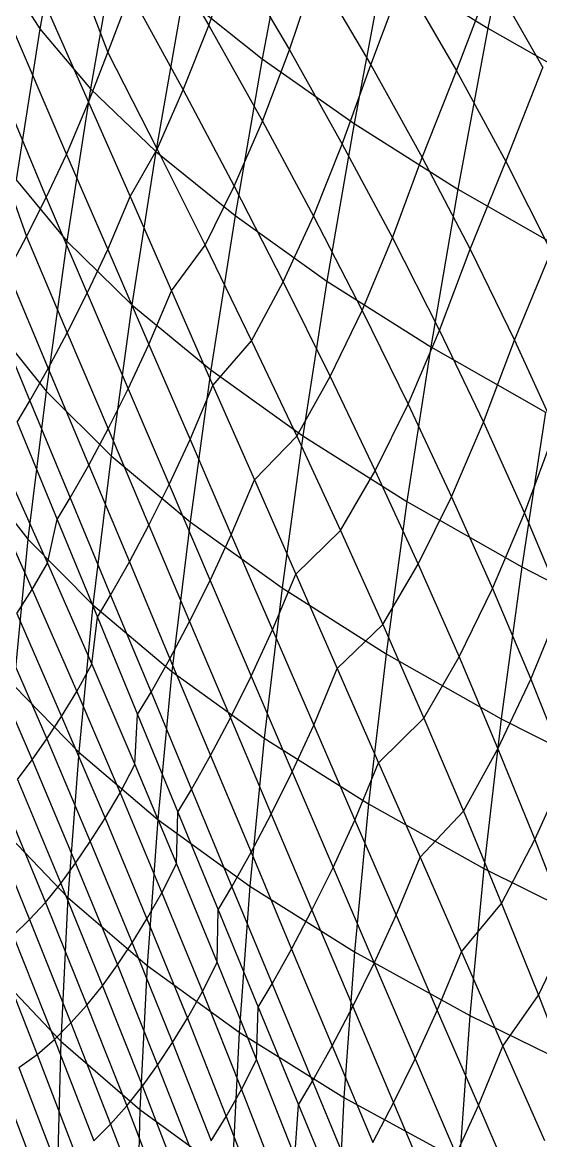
# Model space of a CAD drawing. Extents: x -429 to 429, y -1 to 209.
# Drawn here: x -417.71 to -412.47, y 108.43 to 119.74 of the extents above; entities that cross this region are included whole.
import ezdxf

# ---------------------------------------------------------------- set-up
doc = ezdxf.new("R2010")
doc.units = 0

msp = doc.modelspace()

# ---------------------------------------------------------------- linework, layer by layer
at = {"layer": 'default', "color": 5, "linetype": 'CONTINUOUS'}
for p, q in [((-412.673, 121.341, 196.239), (-413.003, 119.678, 196.182)), ((-417.26, 121.22, 202.254), (-417.53, 119.671, 202.229)), ((-414.981, 120.983, 198.322), (-415.284, 119.368, 198.28)), ((-416.744, 120.628, 200.847), (-417.017, 119.064, 200.82)), ((-414.051, 120.336, 197.193), (-414.355, 118.714, 197.15)), ((-414.051, 120.336, 197.193), (-413.003, 119.678, 196.182)), ((-417.892, 120.245, 203.701), (-417.53, 119.671, 202.229)), ((-416.084, 120.009, 199.517), (-416.357, 118.433, 199.49)), ((-416.084, 120.009, 199.517), (-415.284, 119.368, 198.28)), ((-417.53, 119.671, 202.229), (-417.77, 118.146, 202.217)), ((-417.53, 119.671, 202.229), (-417.017, 119.064, 200.82)), ((-413.003, 119.678, 196.182), (-413.306, 118.051, 196.137)), ((-413.003, 119.678, 196.182), (-411.847, 119.019, 195.301)), ((-415.284, 119.368, 198.28), (-415.558, 117.783, 198.252)), ((-415.284, 119.368, 198.28), (-414.355, 118.714, 197.15)), ((-417.017, 119.064, 200.82), (-417.258, 117.525, 200.808)), ((-417.017, 119.064, 200.82), (-416.357, 118.433, 199.49)), ((-414.355, 118.714, 197.15), (-414.629, 117.122, 197.12)), ((-414.355, 118.714, 197.15), (-413.306, 118.051, 196.137)), ((-416.357, 118.433, 199.49), (-416.6, 116.882, 199.476)), ((-416.357, 118.433, 199.49), (-415.558, 117.783, 198.252)), ((-417.77, 118.146, 202.217), (-417.258, 117.525, 200.808)), ((-413.306, 118.051, 196.137), (-413.579, 116.457, 196.106)), ((-413.306, 118.051, 196.137), (-412.148, 117.389, 195.254)), ((-415.558, 117.783, 198.252), (-415.801, 116.224, 198.238)), ((-415.558, 117.783, 198.252), (-414.629, 117.122, 197.12)), ((-417.258, 117.525, 200.808), (-417.468, 116.007, 200.81)), ((-417.258, 117.525, 200.808), (-416.6, 116.882, 199.476)), ((-414.629, 117.122, 197.12), (-414.872, 115.558, 197.105)), ((-414.629, 117.122, 197.12), (-413.579, 116.457, 196.106)), ((-416.6, 116.882, 199.476), (-416.81, 115.353, 199.479)), ((-416.6, 116.882, 199.476), (-415.801, 116.224, 198.238)), ((-417.978, 116.643, 202.22), (-417.468, 116.007, 200.81)), ((-413.579, 116.457, 196.106), (-413.821, 114.891, 196.09)), ((-413.579, 116.457, 196.106), (-412.42, 115.795, 195.221)), ((-415.801, 116.224, 198.238), (-416.012, 114.687, 198.239)), ((-415.801, 116.224, 198.238), (-414.872, 115.558, 197.105)), ((-417.468, 116.007, 200.81), (-417.651, 114.511, 200.825)), ((-417.468, 116.007, 200.81), (-416.81, 115.353, 199.479)), ((-412.42, 115.795, 195.221), (-412.661, 114.231, 195.203)), ((-417.761, 115.695, 242.014), (-417.355, 114.709, 240.958)), ((-414.872, 115.558, 197.105), (-415.082, 114.018, 197.105)), ((-414.872, 115.558, 197.105), (-413.821, 114.891, 196.09)), ((-416.81, 115.353, 199.479), (-416.994, 113.846, 199.493)), ((-416.81, 115.353, 199.479), (-416.012, 114.687, 198.239)), ((-417.913, 115.299, 241.994), (-417.454, 114.268, 240.961)), ((-418.161, 115.162, 202.236), (-417.651, 114.511, 200.825)), ((-418.072, 115.045, 241.959), (-417.608, 114.002, 240.927)), ((-413.821, 114.891, 196.09), (-414.031, 113.351, 196.089)), ((-413.821, 114.891, 196.09), (-412.661, 114.231, 195.203)), ((-417.454, 114.268, 240.961), (-417.355, 114.709, 240.958)), ((-417.355, 114.709, 240.958), (-416.948, 113.723, 239.903)), ((-416.012, 114.687, 198.239), (-416.196, 113.173, 198.253)), ((-416.012, 114.687, 198.239), (-415.082, 114.018, 197.105)), ((-417.651, 114.511, 200.825), (-417.794, 113.033, 200.86)), ((-417.651, 114.511, 200.825), (-416.994, 113.846, 199.493)), ((-417.608, 114.002, 240.927), (-417.454, 114.268, 240.961)), ((-417.454, 114.268, 240.961), (-417.006, 113.246, 239.922)), ((-412.661, 114.231, 195.203), (-412.869, 112.694, 195.202)), ((-412.661, 114.231, 195.203), (-411.402, 113.584, 194.455)), ((-417.763, 113.761, 240.892), (-417.608, 114.002, 240.927)), ((-417.608, 114.002, 240.927), (-417.157, 112.97, 239.889)), ((-415.082, 114.018, 197.105), (-415.264, 112.5, 197.119)), ((-415.082, 114.018, 197.105), (-414.031, 113.351, 196.089)), ((-417.763, 113.761, 240.892), (-417.31, 112.719, 239.854)), ((-416.994, 113.846, 199.493), (-417.137, 112.357, 199.527)), ((-416.994, 113.846, 199.493), (-416.196, 113.173, 198.253)), ((-417.006, 113.246, 239.922), (-416.948, 113.723, 239.903)), ((-416.948, 113.723, 239.903), (-416.542, 112.737, 238.847)), ((-417.915, 113.541, 240.855), (-417.46, 112.491, 239.818)), ((-418.064, 113.338, 240.819), (-417.608, 112.279, 239.782)), ((-414.031, 113.351, 196.089), (-414.21, 111.834, 196.103)), ((-414.031, 113.351, 196.089), (-412.869, 112.694, 195.202)), ((-417.157, 112.97, 239.889), (-417.006, 113.246, 239.922)), ((-417.006, 113.246, 239.922), (-416.571, 112.233, 238.877)), ((-416.196, 113.173, 198.253), (-416.339, 111.678, 198.287)), ((-416.196, 113.173, 198.253), (-415.264, 112.5, 197.119)), ((-417.794, 113.033, 200.86), (-417.137, 112.357, 199.527)), ((-417.31, 112.719, 239.854), (-417.157, 112.97, 239.889)), ((-417.157, 112.97, 239.889), (-416.72, 111.948, 238.845)), ((-417.46, 112.491, 239.818), (-417.31, 112.719, 239.854)), ((-417.31, 112.719, 239.854), (-416.871, 111.689, 238.81)), ((-416.571, 112.233, 238.877), (-416.542, 112.737, 238.847)), ((-416.542, 112.737, 238.847), (-416.136, 111.751, 237.791)), ((-412.869, 112.694, 195.202), (-413.045, 111.182, 195.215)), ((-412.869, 112.694, 195.202), (-411.608, 112.054, 194.452)), ((-417.608, 112.279, 239.782), (-417.46, 112.491, 239.818)), ((-417.46, 112.491, 239.818), (-417.021, 111.454, 238.773)), ((-415.264, 112.5, 197.119), (-415.407, 111.003, 197.153)), ((-415.264, 112.5, 197.119), (-414.21, 111.834, 196.103)), ((-417.137, 112.357, 199.527), (-417.246, 110.887, 199.579)), ((-417.137, 112.357, 199.527), (-416.339, 111.678, 198.287)), ((-417.758, 112.081, 239.744), (-417.608, 112.279, 239.782)), ((-417.608, 112.279, 239.782), (-417.169, 111.235, 238.737)), ((-416.72, 111.948, 238.845), (-416.571, 112.233, 238.877)), ((-416.571, 112.233, 238.877), (-416.148, 111.228, 237.827)), ((-417.758, 112.081, 239.744), (-417.32, 111.029, 238.698)), ((-417.912, 111.898, 239.703), (-417.475, 110.839, 238.656)), ((-416.871, 111.689, 238.81), (-416.72, 111.948, 238.845)), ((-416.72, 111.948, 238.845), (-416.297, 110.936, 237.794)), ((-418.068, 111.731, 239.66), (-417.634, 110.664, 238.612)), ((-416.148, 111.228, 237.827), (-416.136, 111.751, 237.791)), ((-416.136, 111.751, 237.791), (-415.729, 110.765, 236.735)), ((-414.21, 111.834, 196.103), (-414.352, 110.34, 196.136)), ((-414.21, 111.834, 196.103), (-413.045, 111.182, 195.215)), ((-417.021, 111.454, 238.773), (-416.871, 111.689, 238.81)), ((-416.871, 111.689, 238.81), (-416.448, 110.672, 237.758)), ((-416.339, 111.678, 198.287), (-416.447, 110.202, 198.339)), ((-416.339, 111.678, 198.287), (-415.407, 111.003, 197.153)), ((-417.902, 111.573, 200.911), (-417.246, 110.887, 199.579)), ((-417.169, 111.235, 238.737), (-417.021, 111.454, 238.773)), ((-417.021, 111.454, 238.773), (-416.598, 110.431, 237.721)), ((-417.32, 111.029, 238.698), (-417.169, 111.235, 238.737)), ((-417.169, 111.235, 238.737), (-416.747, 110.206, 237.683)), ((-416.297, 110.936, 237.794), (-416.148, 111.228, 237.827)), ((-416.148, 111.228, 237.827), (-415.738, 110.232, 236.771)), ((-413.045, 111.182, 195.215), (-413.185, 109.694, 195.248)), ((-413.045, 111.182, 195.215), (-411.78, 110.551, 194.466)), ((-417.475, 110.839, 238.656), (-417.32, 111.029, 238.698)), ((-417.32, 111.029, 238.698), (-416.898, 109.995, 237.643)), ((-416.448, 110.672, 237.758), (-416.297, 110.936, 237.794)), ((-416.297, 110.936, 237.794), (-415.887, 109.936, 236.737)), ((-415.407, 111.003, 197.153), (-415.515, 109.526, 197.205)), ((-415.407, 111.003, 197.153), (-414.352, 110.34, 196.136)), ((-417.634, 110.664, 238.612), (-417.475, 110.839, 238.656)), ((-417.475, 110.839, 238.656), (-417.055, 109.8, 237.6)), ((-417.246, 110.887, 199.579), (-417.319, 109.434, 199.649)), ((-417.246, 110.887, 199.579), (-416.447, 110.202, 198.339)), ((-415.738, 110.232, 236.771), (-415.729, 110.765, 236.735)), ((-415.729, 110.765, 236.735), (-415.323, 109.779, 235.679)), ((-417.799, 110.504, 238.564), (-417.634, 110.664, 238.612)), ((-417.634, 110.664, 238.612), (-417.216, 109.62, 237.555)), ((-416.598, 110.431, 237.721), (-416.448, 110.672, 237.758)), ((-416.448, 110.672, 237.758), (-416.04, 109.667, 236.7)), ((-417.799, 110.504, 238.564), (-417.383, 109.453, 237.506)), ((-416.747, 110.206, 237.683), (-416.598, 110.431, 237.721)), ((-416.598, 110.431, 237.721), (-416.191, 109.422, 236.662)), ((-417.971, 110.358, 238.513), (-417.559, 109.302, 237.452)), ((-414.352, 110.34, 196.136), (-414.46, 108.866, 196.187)), ((-414.352, 110.34, 196.136), (-413.185, 109.694, 195.248)), ((-416.898, 109.995, 237.643), (-416.747, 110.206, 237.683)), ((-416.747, 110.206, 237.683), (-416.341, 109.194, 236.622)), ((-416.447, 110.202, 198.339), (-416.52, 108.745, 198.409)), ((-416.447, 110.202, 198.339), (-415.515, 109.526, 197.205)), ((-415.887, 109.936, 236.737), (-415.738, 110.232, 236.771)), ((-415.738, 110.232, 236.771), (-415.34, 109.245, 235.71)), ((-417.975, 110.13, 200.98), (-417.319, 109.434, 199.649)), ((-417.055, 109.8, 237.6), (-416.898, 109.995, 237.643)), ((-416.898, 109.995, 237.643), (-416.494, 108.98, 236.581)), ((-416.04, 109.667, 236.7), (-415.887, 109.936, 236.737)), ((-415.887, 109.936, 236.737), (-415.492, 108.946, 235.674)), ((-417.216, 109.62, 237.555), (-417.055, 109.8, 237.6)), ((-417.055, 109.8, 237.6), (-416.652, 108.78, 236.537)), ((-415.34, 109.245, 235.71), (-415.323, 109.779, 235.679)), ((-415.323, 109.779, 235.679), (-414.916, 108.793, 234.623)), ((-413.185, 109.694, 195.248), (-413.291, 108.228, 195.298)), ((-413.185, 109.694, 195.248), (-411.918, 109.074, 194.497)), ((-417.383, 109.453, 237.506), (-417.216, 109.62, 237.555)), ((-417.216, 109.62, 237.555), (-416.815, 108.597, 236.489)), ((-416.191, 109.422, 236.662), (-416.04, 109.667, 236.7)), ((-416.04, 109.667, 236.7), (-415.647, 108.675, 235.635)), ((-415.515, 109.526, 197.205), (-415.588, 108.068, 197.275)), ((-415.515, 109.526, 197.205), (-414.46, 108.866, 196.187)), ((-417.559, 109.302, 237.452), (-417.383, 109.453, 237.506)), ((-417.383, 109.453, 237.506), (-416.984, 108.427, 236.439)), ((-417.319, 109.434, 199.649), (-417.355, 108, 199.736)), ((-417.319, 109.434, 199.649), (-416.52, 108.745, 198.409)), ((-416.341, 109.194, 236.622), (-416.191, 109.422, 236.662)), ((-416.191, 109.422, 236.662), (-415.8, 108.428, 235.595)), ((-417.743, 109.17, 237.394), (-417.559, 109.302, 237.452)), ((-417.559, 109.302, 237.452), (-417.162, 108.273, 236.384)), ((-415.492, 108.946, 235.674), (-415.34, 109.245, 235.71)), ((-415.34, 109.245, 235.71), (-414.954, 108.267, 234.644)), ((-417.743, 109.17, 237.394), (-417.348, 108.138, 236.324)), ((-416.494, 108.98, 236.581), (-416.341, 109.194, 236.622)), ((-416.341, 109.194, 236.622), (-415.952, 108.198, 235.554)), ((-417.931, 109.055, 237.334), (-417.539, 108.021, 236.261)), ((-416.652, 108.78, 236.537), (-416.494, 108.98, 236.581)), ((-416.494, 108.98, 236.581), (-416.107, 107.982, 235.511)), ((-415.647, 108.675, 235.635), (-415.492, 108.946, 235.674)), ((-415.492, 108.946, 235.674), (-415.11, 107.968, 234.605)), ((-414.954, 108.267, 234.644), (-414.916, 108.793, 234.623)), ((-414.916, 108.793, 234.623), (-414.51, 107.807, 233.567)), ((-414.46, 108.866, 196.187), (-414.531, 107.412, 196.257)), ((-414.46, 108.866, 196.187), (-413.291, 108.228, 195.298)), ((-416.815, 108.597, 236.489), (-416.652, 108.78, 236.537)), ((-416.652, 108.78, 236.537), (-416.267, 107.782, 235.465)), ((-416.52, 108.745, 198.409), (-416.557, 107.305, 198.497)), ((-416.52, 108.745, 198.409), (-415.588, 108.068, 197.275)), ((-415.8, 108.428, 235.595), (-415.647, 108.675, 235.635)), ((-415.647, 108.675, 235.635), (-415.269, 107.696, 234.564)), ((-416.984, 108.427, 236.439), (-416.815, 108.597, 236.489)), ((-416.815, 108.597, 236.489), (-416.431, 107.597, 235.416))]:
    msp.add_line(p, q, dxfattribs=at)
at = {"layer": 'default', "color": 3, "linetype": 'CONTINUOUS'}
for p, q in [((-417.381, 120.85, 244.617), (-416.842, 119.433, 243.317)), ((-416.39, 120.683, 243.379), (-415.824, 119.707, 242.397)), ((-417.681, 120.388, 244.551), (-417.038, 118.931, 243.288)), ((-415.824, 119.707, 242.397), (-415.574, 120.419, 242.433)), ((-415.574, 120.419, 242.433), (-415.009, 119.459, 241.449)), ((-415.009, 119.459, 241.449), (-414.741, 120.251, 241.489)), ((-414.741, 120.251, 241.489), (-414.187, 119.308, 240.498)), ((-414.187, 119.308, 240.498), (-413.861, 120.176, 240.558)), ((-413.861, 120.176, 240.558), (-413.319, 119.248, 239.559)), ((-413.319, 119.248, 239.559), (-412.963, 120.19, 239.626)), ((-412.963, 120.19, 239.626), (-412.448, 119.28, 238.611)), ((-416.842, 119.433, 243.317), (-416.617, 120.033, 243.35)), ((-416.842, 119.433, 243.317), (-416.617, 120.033, 243.35)), ((-416.617, 120.033, 243.35), (-416.082, 119.054, 242.353)), ((-416.082, 119.054, 242.353), (-415.824, 119.707, 242.397)), ((-415.824, 119.707, 242.397), (-415.282, 118.738, 241.403)), ((-417.038, 118.931, 243.288), (-416.842, 119.433, 243.317)), ((-417.038, 118.931, 243.288), (-416.842, 119.433, 243.317)), ((-416.842, 119.433, 243.317), (-416.344, 118.456, 242.304)), ((-415.282, 118.738, 241.403), (-415.009, 119.459, 241.449)), ((-415.009, 119.459, 241.449), (-414.474, 118.506, 240.451)), ((-414.474, 118.506, 240.451), (-414.187, 119.308, 240.498)), ((-414.187, 119.308, 240.498), (-413.668, 118.372, 239.491)), ((-413.668, 118.372, 239.491), (-413.319, 119.248, 239.559)), ((-413.319, 119.248, 239.559), (-412.82, 118.329, 238.54)), ((-412.82, 118.329, 238.54), (-412.448, 119.28, 238.611)), ((-416.344, 118.456, 242.304), (-416.082, 119.054, 242.353)), ((-416.082, 119.054, 242.353), (-415.566, 118.08, 241.348)), ((-417.038, 118.931, 243.288), (-416.619, 117.976, 242.241)), ((-415.566, 118.08, 241.348), (-415.282, 118.738, 241.403)), ((-415.282, 118.738, 241.403), (-414.765, 117.777, 240.397)), ((-416.619, 117.976, 242.241), (-416.344, 118.456, 242.304)), ((-416.344, 118.456, 242.304), (-415.86, 117.483, 241.284)), ((-414.765, 117.777, 240.397), (-414.474, 118.506, 240.451)), ((-414.474, 118.506, 240.451), (-413.968, 117.56, 239.439)), ((-413.968, 117.56, 239.439), (-413.668, 118.372, 239.491)), ((-413.668, 118.372, 239.491), (-413.183, 117.444, 238.468)), ((-413.183, 117.444, 238.468), (-412.82, 118.329, 238.54)), ((-412.82, 118.329, 238.54), (-412.363, 117.419, 237.503)), ((-415.86, 117.483, 241.284), (-415.566, 118.08, 241.348)), ((-415.566, 118.08, 241.348), (-415.071, 117.114, 240.332)), ((-416.619, 117.976, 242.241), (-416.201, 117.022, 241.193)), ((-415.071, 117.114, 240.332), (-414.765, 117.777, 240.397)), ((-414.765, 117.777, 240.397), (-414.274, 116.823, 239.379)), ((-414.274, 116.823, 239.379), (-413.968, 117.56, 239.439)), ((-413.968, 117.56, 239.439), (-413.493, 116.623, 238.413)), ((-416.201, 117.022, 241.193), (-415.86, 117.483, 241.284)), ((-415.86, 117.483, 241.284), (-415.39, 116.516, 240.258)), ((-413.493, 116.623, 238.413), (-413.183, 117.444, 238.468)), ((-413.183, 117.444, 238.468), (-412.733, 116.525, 237.431)), ((-412.733, 116.525, 237.431), (-412.363, 117.419, 237.503)), ((-415.39, 116.516, 240.258), (-415.071, 117.114, 240.332)), ((-415.071, 117.114, 240.332), (-414.596, 116.155, 239.308)), ((-416.201, 117.022, 241.193), (-415.782, 116.067, 240.146)), ((-414.596, 116.155, 239.308), (-414.274, 116.823, 239.379)), ((-414.274, 116.823, 239.379), (-413.809, 115.878, 238.35)), ((-413.809, 115.878, 238.35), (-413.493, 116.623, 238.413)), ((-413.493, 116.623, 238.413), (-413.048, 115.695, 237.374)), ((-415.782, 116.067, 240.146), (-415.39, 116.516, 240.258)), ((-415.39, 116.516, 240.258), (-414.934, 115.554, 239.226)), ((-413.048, 115.695, 237.374), (-412.733, 116.525, 237.431)), ((-412.733, 116.525, 237.431), (-412.319, 115.617, 236.379)), ((-414.934, 115.554, 239.226), (-414.596, 116.155, 239.308)), ((-414.596, 116.155, 239.308), (-414.142, 115.203, 238.275)), ((-415.782, 116.067, 240.146), (-415.363, 115.113, 239.099)), ((-414.142, 115.203, 238.275), (-413.809, 115.878, 238.35)), ((-413.809, 115.878, 238.35), (-413.369, 114.941, 237.31)), ((-413.369, 114.941, 237.31), (-413.048, 115.695, 237.374)), ((-413.048, 115.695, 237.374), (-412.634, 114.776, 236.324)), ((-412.634, 114.776, 236.324), (-412.319, 115.617, 236.379)), ((-415.363, 115.113, 239.099), (-414.934, 115.554, 239.226)), ((-414.934, 115.554, 239.226), (-414.492, 114.598, 238.189)), ((-414.492, 114.598, 238.189), (-414.142, 115.203, 238.275)), ((-414.142, 115.203, 238.275), (-413.707, 114.258, 237.233)), ((-415.363, 115.113, 239.099), (-414.945, 114.158, 238.052)), ((-413.707, 114.258, 237.233), (-413.369, 114.941, 237.31)), ((-413.369, 114.941, 237.31), (-412.955, 114.013, 236.26)), ((-412.955, 114.013, 236.26), (-412.634, 114.776, 236.324)), ((-412.634, 114.776, 236.324), (-412.251, 113.868, 235.261)), ((-414.945, 114.158, 238.052), (-414.492, 114.598, 238.189)), ((-414.492, 114.598, 238.189), (-414.064, 113.647, 237.145)), ((-414.064, 113.647, 237.145), (-413.707, 114.258, 237.233)), ((-413.707, 114.258, 237.233), (-413.294, 113.322, 236.184)), ((-414.945, 114.158, 238.052), (-414.526, 113.204, 237.005)), ((-413.294, 113.322, 236.184), (-412.955, 114.013, 236.26)), ((-412.955, 114.013, 236.26), (-412.568, 113.095, 235.199)), ((-412.568, 113.095, 235.199), (-412.251, 113.868, 235.261)), ((-414.526, 113.204, 237.005), (-414.064, 113.647, 237.145)), ((-414.064, 113.647, 237.145), (-413.65, 112.702, 236.096)), ((-413.65, 112.702, 236.096), (-413.294, 113.322, 236.184)), ((-413.294, 113.322, 236.184), (-412.901, 112.393, 235.126)), ((-414.526, 113.204, 237.005), (-414.107, 112.249, 235.958)), ((-412.901, 112.393, 235.126), (-412.568, 113.095, 235.199)), ((-412.568, 113.095, 235.199), (-412.207, 112.186, 234.129)), ((-414.107, 112.249, 235.958), (-413.65, 112.702, 236.096)), ((-413.65, 112.702, 236.096), (-413.25, 111.762, 235.041)), ((-413.25, 111.762, 235.041), (-412.901, 112.393, 235.126)), ((-412.901, 112.393, 235.126), (-412.529, 111.473, 234.06)), ((-414.107, 112.249, 235.958), (-413.688, 111.295, 234.911)), ((-412.529, 111.473, 234.06), (-412.207, 112.186, 234.129)), ((-413.688, 111.295, 234.911), (-413.25, 111.762, 235.041)), ((-413.25, 111.762, 235.041), (-412.864, 110.828, 233.981)), ((-412.864, 110.828, 233.981), (-412.529, 111.473, 234.06)), ((-412.529, 111.473, 234.06), (-412.177, 110.561, 232.987)), ((-413.688, 111.295, 234.911), (-413.27, 110.34, 233.863)), ((-413.27, 110.34, 233.863), (-412.864, 110.828, 233.981)), ((-412.864, 110.828, 233.981), (-412.492, 109.9, 232.915)), ((-412.492, 109.9, 232.915), (-412.177, 110.561, 232.987)), ((-413.27, 110.34, 233.863), (-412.851, 109.386, 232.816)), ((-412.851, 109.386, 232.816), (-412.492, 109.9, 232.915)), ((-412.492, 109.9, 232.915), (-412.135, 108.979, 231.844)), ((-412.851, 109.386, 232.816), (-412.432, 108.431, 231.769))]:
    msp.add_line(p, q, dxfattribs=at)
at = {"layer": 'default', "color": 1, "linetype": 'CONTINUOUS'}
for p, q in [((-417.681, 120.388, 244.551), (-417.038, 118.931, 243.288)), ((-417.889, 119.869, 244.519), (-417.261, 118.403, 243.251)), ((-418.08, 119.441, 244.486), (-417.466, 117.967, 243.214)), ((-417.038, 118.931, 243.288), (-416.842, 119.433, 243.317)), ((-417.038, 118.931, 243.288), (-416.842, 119.433, 243.317)), ((-418.181, 119.022, 244.482), (-417.664, 117.573, 243.175)), ((-417.261, 118.403, 243.251), (-417.038, 118.931, 243.288)), ((-417.261, 118.403, 243.251), (-417.038, 118.931, 243.288)), ((-417.038, 118.931, 243.288), (-416.619, 117.976, 242.241)), ((-417.466, 117.967, 243.214), (-417.261, 118.403, 243.251)), ((-417.466, 117.967, 243.214), (-417.261, 118.403, 243.251)), ((-417.261, 118.403, 243.251), (-416.845, 117.441, 242.202)), ((-416.619, 117.976, 242.241), (-416.344, 118.456, 242.304)), ((-417.664, 117.573, 243.175), (-417.466, 117.967, 243.214)), ((-417.664, 117.573, 243.175), (-417.466, 117.967, 243.214)), ((-417.466, 117.967, 243.214), (-417.052, 116.999, 242.163)), ((-416.845, 117.441, 242.202), (-416.619, 117.976, 242.241)), ((-416.619, 117.976, 242.241), (-416.201, 117.022, 241.193)), ((-417.855, 117.216, 243.137), (-417.664, 117.573, 243.175)), ((-417.855, 117.216, 243.137), (-417.664, 117.573, 243.175)), ((-417.664, 117.573, 243.175), (-417.253, 116.599, 242.123)), ((-417.052, 116.999, 242.163), (-416.845, 117.441, 242.202)), ((-416.845, 117.441, 242.202), (-416.428, 116.479, 241.154)), ((-416.201, 117.022, 241.193), (-415.86, 117.483, 241.284)), ((-417.855, 117.216, 243.137), (-417.445, 116.238, 242.083)), ((-417.253, 116.599, 242.123), (-417.052, 116.999, 242.163)), ((-417.052, 116.999, 242.163), (-416.638, 116.031, 241.113)), ((-416.428, 116.479, 241.154), (-416.201, 117.022, 241.193)), ((-416.201, 117.022, 241.193), (-415.782, 116.067, 240.146)), ((-418.038, 116.894, 243.098), (-417.631, 115.911, 242.043)), ((-417.445, 116.238, 242.083), (-417.253, 116.599, 242.123)), ((-417.253, 116.599, 242.123), (-416.841, 115.626, 241.072)), ((-416.638, 116.031, 241.113), (-416.428, 116.479, 241.154)), ((-416.428, 116.479, 241.154), (-416.012, 115.518, 240.105)), ((-415.782, 116.067, 240.146), (-415.39, 116.516, 240.258)), ((-417.631, 115.911, 242.043), (-417.445, 116.238, 242.083)), ((-417.445, 116.238, 242.083), (-417.036, 115.26, 241.03)), ((-416.841, 115.626, 241.072), (-416.638, 116.031, 241.113)), ((-416.638, 116.031, 241.113), (-416.223, 115.063, 240.063)), ((-416.012, 115.518, 240.105), (-415.782, 116.067, 240.146)), ((-415.782, 116.067, 240.146), (-415.363, 115.113, 239.099)), ((-417.761, 115.695, 242.014), (-417.631, 115.911, 242.043)), ((-417.631, 115.911, 242.043), (-417.223, 114.928, 240.989)), ((-417.761, 115.695, 242.014), (-417.355, 114.709, 240.958)), ((-417.036, 115.26, 241.03), (-416.841, 115.626, 241.072)), ((-416.841, 115.626, 241.072), (-416.429, 114.652, 240.02)), ((-416.223, 115.063, 240.063), (-416.012, 115.518, 240.105)), ((-416.012, 115.518, 240.105), (-415.596, 114.556, 239.056)), ((-415.363, 115.113, 239.099), (-414.934, 115.554, 239.226)), ((-417.223, 114.928, 240.989), (-417.036, 115.26, 241.03)), ((-417.036, 115.26, 241.03), (-416.626, 114.281, 239.977)), ((-416.429, 114.652, 240.02), (-416.223, 115.063, 240.063)), ((-416.223, 115.063, 240.063), (-415.809, 114.095, 239.012)), ((-415.596, 114.556, 239.056), (-415.363, 115.113, 239.099)), ((-415.363, 115.113, 239.099), (-414.945, 114.158, 238.052)), ((-417.355, 114.709, 240.958), (-417.223, 114.928, 240.989)), ((-417.223, 114.928, 240.989), (-416.815, 113.945, 239.934)), ((-417.355, 114.709, 240.958), (-416.948, 113.723, 239.903)), ((-416.626, 114.281, 239.977), (-416.429, 114.652, 240.02)), ((-416.429, 114.652, 240.02), (-416.017, 113.679, 238.968)), ((-415.809, 114.095, 239.012), (-415.596, 114.556, 239.056)), ((-415.596, 114.556, 239.056), (-415.179, 113.594, 238.007)), ((-414.945, 114.158, 238.052), (-414.492, 114.598, 238.189)), ((-416.815, 113.945, 239.934), (-416.626, 114.281, 239.977)), ((-416.626, 114.281, 239.977), (-416.216, 113.303, 238.923)), ((-415.179, 113.594, 238.007), (-414.945, 114.158, 238.052)), ((-414.945, 114.158, 238.052), (-414.526, 113.204, 237.005)), ((-416.017, 113.679, 238.968), (-415.809, 114.095, 239.012)), ((-415.809, 114.095, 239.012), (-415.395, 113.127, 237.962)), ((-416.948, 113.723, 239.903), (-416.815, 113.945, 239.934)), ((-416.815, 113.945, 239.934), (-416.407, 112.963, 238.879)), ((-416.948, 113.723, 239.903), (-416.542, 112.737, 238.847)), ((-416.216, 113.303, 238.923), (-416.017, 113.679, 238.968)), ((-416.017, 113.679, 238.968), (-415.605, 112.705, 237.916)), ((-414.526, 113.204, 237.005), (-414.064, 113.647, 237.145)), ((-415.395, 113.127, 237.962), (-415.179, 113.594, 238.007)), ((-415.179, 113.594, 238.007), (-414.763, 112.632, 236.958)), ((-416.407, 112.963, 238.879), (-416.216, 113.303, 238.923)), ((-416.216, 113.303, 238.923), (-415.806, 112.324, 237.87)), ((-414.763, 112.632, 236.958), (-414.526, 113.204, 237.005)), ((-414.526, 113.204, 237.005), (-414.107, 112.249, 235.958)), ((-415.605, 112.705, 237.916), (-415.395, 113.127, 237.962)), ((-415.395, 113.127, 237.962), (-414.981, 112.16, 236.912)), ((-416.542, 112.737, 238.847), (-416.407, 112.963, 238.879)), ((-416.407, 112.963, 238.879), (-415.999, 111.98, 237.824)), ((-416.542, 112.737, 238.847), (-416.136, 111.751, 237.791)), ((-415.806, 112.324, 237.87), (-415.605, 112.705, 237.916)), ((-415.605, 112.705, 237.916), (-415.193, 111.732, 236.864)), ((-414.981, 112.16, 236.912), (-414.763, 112.632, 236.958)), ((-414.763, 112.632, 236.958), (-414.347, 111.67, 235.91)), ((-414.107, 112.249, 235.958), (-413.65, 112.702, 236.096)), ((-415.999, 111.98, 237.824), (-415.806, 112.324, 237.87)), ((-415.806, 112.324, 237.87), (-415.396, 111.346, 236.817)), ((-414.347, 111.67, 235.91), (-414.107, 112.249, 235.958)), ((-414.107, 112.249, 235.958), (-413.688, 111.295, 234.911)), ((-415.193, 111.732, 236.864), (-414.981, 112.16, 236.912)), ((-414.981, 112.16, 236.912), (-414.567, 111.192, 235.861)), ((-416.136, 111.751, 237.791), (-415.999, 111.98, 237.824)), ((-415.999, 111.98, 237.824), (-415.592, 110.997, 236.769)), ((-416.136, 111.751, 237.791), (-415.729, 110.765, 236.735)), ((-415.396, 111.346, 236.817), (-415.193, 111.732, 236.864)), ((-415.193, 111.732, 236.864), (-414.781, 110.759, 235.812)), ((-413.688, 111.295, 234.911), (-413.25, 111.762, 235.041)), ((-414.567, 111.192, 235.861), (-414.347, 111.67, 235.91)), ((-414.347, 111.67, 235.91), (-413.93, 110.708, 234.861)), ((-415.592, 110.997, 236.769), (-415.396, 111.346, 236.817)), ((-415.396, 111.346, 236.817), (-414.986, 110.367, 235.763)), ((-413.93, 110.708, 234.861), (-413.688, 111.295, 234.911)), ((-413.688, 111.295, 234.911), (-413.27, 110.34, 233.863)), ((-414.781, 110.759, 235.812), (-414.567, 111.192, 235.861)), ((-414.567, 111.192, 235.861), (-414.153, 110.224, 234.811)), ((-415.729, 110.765, 236.735), (-415.592, 110.997, 236.769)), ((-415.592, 110.997, 236.769), (-415.184, 110.014, 235.714)), ((-413.27, 110.34, 233.863), (-412.864, 110.828, 233.981)), ((-415.729, 110.765, 236.735), (-415.323, 109.779, 235.679)), ((-414.986, 110.367, 235.763), (-414.781, 110.759, 235.812)), ((-414.781, 110.759, 235.812), (-414.369, 109.785, 234.76)), ((-414.153, 110.224, 234.811), (-413.93, 110.708, 234.861)), ((-413.93, 110.708, 234.861), (-413.514, 109.747, 233.812)), ((-415.184, 110.014, 235.714), (-414.986, 110.367, 235.763)), ((-414.986, 110.367, 235.763), (-414.577, 109.389, 234.71)), ((-413.514, 109.747, 233.812), (-413.27, 110.34, 233.863)), ((-413.27, 110.34, 233.863), (-412.851, 109.386, 232.816)), ((-414.369, 109.785, 234.76), (-414.153, 110.224, 234.811)), ((-414.153, 110.224, 234.811), (-413.739, 109.256, 233.761)), ((-415.323, 109.779, 235.679), (-415.184, 110.014, 235.714)), ((-415.184, 110.014, 235.714), (-414.776, 109.031, 234.66)), ((-412.851, 109.386, 232.816), (-412.492, 109.9, 232.915)), ((-415.323, 109.779, 235.679), (-414.916, 108.793, 234.623)), ((-414.577, 109.389, 234.71), (-414.369, 109.785, 234.76)), ((-414.369, 109.785, 234.76), (-413.957, 108.812, 233.709)), ((-413.739, 109.256, 233.761), (-413.514, 109.747, 233.812)), ((-413.514, 109.747, 233.812), (-413.098, 108.785, 232.763)), ((-414.776, 109.031, 234.66), (-414.577, 109.389, 234.71)), ((-414.577, 109.389, 234.71), (-414.167, 108.411, 233.657)), ((-413.098, 108.785, 232.763), (-412.851, 109.386, 232.816)), ((-412.851, 109.386, 232.816), (-412.432, 108.431, 231.769)), ((-413.957, 108.812, 233.709), (-413.739, 109.256, 233.761)), ((-413.739, 109.256, 233.761), (-413.325, 108.288, 232.71)), ((-414.916, 108.793, 234.623), (-414.776, 109.031, 234.66)), ((-414.776, 109.031, 234.66), (-414.368, 108.048, 233.605)), ((-414.916, 108.793, 234.623), (-414.51, 107.807, 233.567)), ((-414.167, 108.411, 233.657), (-413.957, 108.812, 233.709)), ((-413.957, 108.812, 233.709), (-413.545, 107.838, 232.657)), ((-413.325, 108.288, 232.71), (-413.098, 108.785, 232.763)), ((-413.098, 108.785, 232.763), (-412.681, 107.823, 231.715))]:
    msp.add_line(p, q, dxfattribs=at)

doc.saveas('drawing.dxf')
